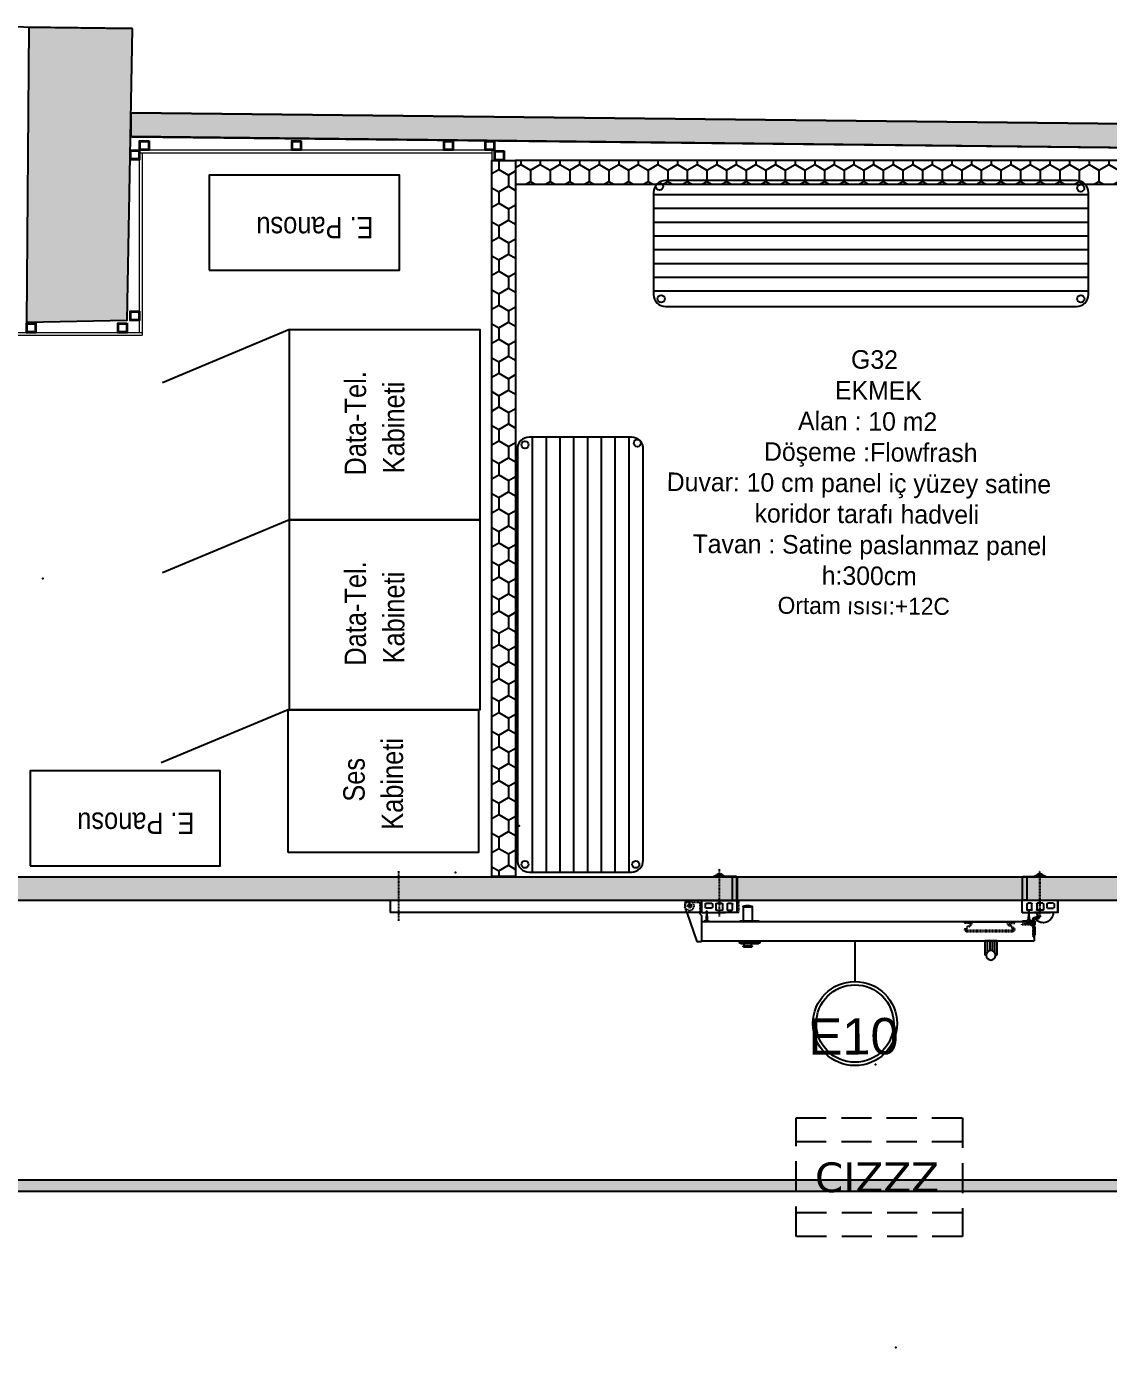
# Model space of a CAD drawing. Header units: millimetres. Extents: x 17474 to 44983, y -1049 to 14585.
# Drawn here: x 19814 to 20269, y 1482 to 2038 of the extents above; entities that cross this region are included whole.
import ezdxf
from ezdxf.enums import TextEntityAlignment as Align

# ---------------------------------------------------------------- set-up
doc = ezdxf.new("R2010")
doc.units = ezdxf.units.MM
for name, pattern in [('DASHED', [19.05, 12.7, -6.35]), ('STRICHPUNKT', [1, 0.5, -0.25, 0, -0.25]), ('VERDECKT', [0.375, 0.25, -0.125])]:
    doc.linetypes.add(name, pattern=pattern)
for name, color, linetype in [('10 CM  SOĞUK ODA PANEL-PASLANMAZ KAPLAMA', 253, 'Continuous'), ('ACHSEN', 12, 'STRICHPUNKT'), ('BEMASSUNG', 9, 'Continuous'), ('DUVARIC', 254, 'Continuous'), ('INT-PROFİL', 160, 'Continuous'), ('KOLON', 2, 'Continuous'), ('Kıtc-041 İstif Rafı', 7, 'Continuous'), ('NOKTA', 7, 'Continuous'), ('SOĞUK ODA KAPI', 42, 'Continuous'), ('TEFRIS-HAREKETLI_OGE', 54, 'Continuous'), ('TEXT03', 2, 'Continuous'), ('TXT-YOO', 7, 'Continuous'), ('UMRISS02', 1, 'Continuous'), ('UMRISS03', 2, 'Continuous'), ('UMRISS05', 3, 'Continuous'), ('VERDECKTE', 13, 'VERDECKT'), ('YAZI-1_OGE', 255, 'Continuous'), ('yiber', 127, 'Continuous')]:
    doc.layers.add(name, color=color, linetype=linetype)
doc.layers.add('DÖŞEME', color=7, linetype='Continuous', lineweight=13, true_color=0x616161)
doc.layers.add('INT-AQUAPANEL', color=255, linetype='Continuous', lineweight=13)
doc.layers.add('KRN-duvar', color=5, linetype='Continuous', lineweight=30)
doc.layers.add('INT-ELE-1', color=7, linetype='Continuous', true_color=0x8f8f8f)
doc.styles.add('MEKAN', font='stylu.ttf', dxfattribs={"height": 13})
doc.styles.add('ROMANS', font='arial.ttf', dxfattribs={"width": 0.8, "height": 100})
doc.styles.add('TIMESOUT.SHX', font='verdana.ttf')

# ---------------------------------------------------------------- blocks, each defined once
blk = doc.blocks.new('A$C4AF70ADA')
at = {"layer": 'Kıtc-041 İstif Rafı'}
for p, q in [((178, 53), (5, 53)), ((0, 48), (0, 5)), ((183, 47), (0, 47)), ((183, 5), (183, 48)), ((183, 41.2), (0, 41.2)), ((183, 35.4), (0, 35.4)), ((183, 29.6), (0, 29.6)), ((183, 23.8), (0, 23.8)), ((183, 18), (0, 18)), ((183, 12.2), (0, 12.2)), ((183, 6.4), (0, 6.4)), ((5, 0), (178, 0))]:
    blk.add_line(p, q, dxfattribs=at)
for centre in [(2.5, 50.5), (179.78, 49.81), (3.21, 3.21), (179.79, 3.21)]:
    blk.add_circle(centre, 1.5, dxfattribs=at)
for centre, start, end in [((4.96, 48.04), 89.5349, 180.4651), ((178.04, 48), 359.5349, 90.4651), ((4.96, 4.96), 179.5349, 270.4651), ((178.04, 4.96), 269.5349, 0.4651)]:
    blk.add_arc(centre, 4.96, start, end, dxfattribs=at)
blk = doc.blocks.new('ET KAPI KOD')
at = {"layer": 'YAZI-1_OGE', "color": 6}
blk.add_line((15252, 7120.58), (15252, 7137.64), dxfattribs=at)
for radius in [17.7, 16.3]:
    blk.add_circle((15252, 7155.33), radius, dxfattribs=at)
blk = doc.blocks.new('11')
at = {"layer": 'UMRISS05'}
for p, q in [((-32.4, 35.6), (17.6, 35.6)), ((-32.4, 35.6), (-32.4, -24.4)), ((-22.4, 35.6), (-22.4, -11.2)), ((-12.4, 35.6), (-12.4, -5)), ((-2.4, 35.6), (-2.4, -5)), ((7.6, 35.6), (7.6, -11.2)), ((17.6, 35.6), (17.6, -24.4)), ((-27.4, -24.4), (-32.4, -24.4)), ((12.6, -24.4), (17.6, -24.4))]:
    blk.add_line(p, q, dxfattribs=at)
blk.add_circle((-7.4, -24.4), 20, dxfattribs=at)
blk = doc.blocks.new('A$C304B054E')
at = {"layer": 'TEXT03'}
h = blk.add_hatch(dxfattribs=at)
h.set_pattern_fill('ANSI31', color=256, angle=-90, style=0)
h.set_pattern_definition([(225, (2402.35979, 1807.77767), (-0.088388348, 0.088388348), [])])
h.paths.add_polyline_path([(1318.5, 227.2, 0.16), (1293.5, 227.2)])
at = {"layer": 'ACHSEN'}
for p, q in [((76, 188.6), (76, 376.8)), ((76, 361.6), (76, 195.4)), ((1424, 183.3), (1424, 384)), ((2775.3, 373.8), (2775.3, 164.8)), ((76, 253.1), (76, 229.1)), ((1424, 253.1), (1424, 229.1))]:
    blk.add_line(p, q, dxfattribs=at)
at = {"layer": 'ACHSEN', "ltscale": 0.1}
for p, q in [((1559, 228), (1541, 228)), ((1550, 219), (1550, 237))]:
    blk.add_line(p, q, dxfattribs=at)
at = {"layer": 'ACHSEN'}
blk.add_lwpolyline([(1342.7, 247.9), (1349.8, 247.9), (1349.8, 201.2), (1342.7, 201.2)], close=True, dxfattribs=at)
at = {"layer": 'BEMASSUNG'}
for p, q in [((130.9, 350), (130.9, 250)), ((1370.9, 350), (1370.9, 250))]:
    blk.add_line(p, q, dxfattribs=at)
at = {"layer": 'TEXT03'}
for p, q in [((1325, 224.2), (1287, 224.2)), ((1287, 224.2), (1287, 165.2)), ((1322, 227.2), (1290, 227.2)), ((1322, 227.2), (1290, 227.2)), ((1325, 224.2), (1325, 165)), ((1335.2, 165), (1260.2, 165)), ((1339.8, 80), (1254.8, 80)), ((1254.8, 80), (1254.8, 75)), ((1339.8, 75), (1254.8, 75)), ((1334.8, 70), (1259.8, 70)), ((1324.6, 60), (1286.6, 60)), ((1286.6, 60), (1286.6, 58)), ((1324.6, 58), (1286.6, 58)), ((1324.6, 60), (1324.6, 58)), ((1339.8, 80), (1339.8, 75)), ((1322.6, 55), (1288.6, 55))]:
    blk.add_line(p, q, dxfattribs=at)
for centre, radius, start, end in [((1290, 224.2), 3, 90, 180), ((1306, 189.2), 40.1, 71.8194, 108.1806), ((1322, 224.2), 3, 0, 90), ((1260.2, 160), 5, 90, 180), ((1335.2, 160), 5, 0, 90), ((1259.8, 75), 5, 180, 270), ((1283.9, 65), 5.65, 297.764, 62.236), ((1291, 58.8), 4.5, 190.0611, 237.319), ((1327.2, 65), 5.65, 117.764, 242.236), ((1320.1, 58.8), 4.5, 302.681, 349.9389), ((1334.8, 75), 5, 270, 0)]:
    blk.add_arc(centre, radius, start, end, dxfattribs=at)
at = {"layer": 'UMRISS02'}
blk.add_line((92.6, 121), (108, 121), dxfattribs=at)
at = {"layer": 'UMRISS03'}
for p, q in [((147, 351.2), (50, 351.2)), ((50, 351.2), (50, 350)), ((147.3, 350), (50, 350)), ((53.5, 353.2), (98.5, 353.2)), ((53.5, 353.2), (53.5, 351.2)), ((53.5, 351.2), (98.5, 351.2)), ((64.6, 357.7), (66, 359.5)), ((64.6, 357.7), (87.4, 357.7)), ((86, 359.5), (87.4, 357.7)), ((98.5, 351.2), (98.5, 353.2)), ((148.8, 252.7), (148.8, 348.5)), ((150, 348.2), (150, 253)), ((1350, 348.2), (1350, 253)), ((1351.2, 252.7), (1351.2, 348.5)), ((1352.7, 350), (1450, 350)), ((1353, 351.2), (1450, 351.2)), ((1401.5, 351.2), (1401.5, 353.2)), ((1446.5, 353.2), (1401.5, 353.2)), ((1446.5, 351.2), (1401.5, 351.2)), ((1414, 359.5), (1412.6, 357.7)), ((1435.4, 357.7), (1412.6, 357.7)), ((1435.4, 357.7), (1434, 359.5)), ((1446.5, 353.2), (1446.5, 351.2)), ((1450, 351.2), (1450, 350)), ((150, 331.7), (150, 253)), ((0, 248), (0, 202)), ((0, 202), (0, 248)), ((2, 250), (135.1, 250)), ((16, 236.7), (16, 220.7)), ((18, 238.7), (44, 238.7)), ((46, 236.7), (46, 220.7)), ((61, 236.7), (61, 211.7)), ((63, 238.7), (87, 238.7)), ((89, 236.7), (89, 211.7)), ((109, 211.7), (109, 236.7)), ((111, 238.7), (125, 238.7)), ((130, 211.7), (130, 233.7)), ((135, 251.2), (147.3, 251.2)), ((135, 251.2), (135, 250)), ((135, 251.2), (135.1, 251.2)), ((135, 250), (148, 250)), ((143.8, 250), (147, 250)), ((150, 200), (150, 248)), ((1350, 202), (1350, 248)), ((1365, 250), (1352, 250)), ((1365, 251.2), (1352.7, 251.2)), ((1356.2, 250), (1353, 250)), ((1365, 251.2), (1364.9, 251.2)), ((1498, 250), (1364.9, 250)), ((1365, 251.2), (1365, 250)), ((1370, 211.7), (1370, 233.7)), ((1389, 238.7), (1375, 238.7)), ((1391, 211.7), (1391, 236.7)), ((1411, 236.7), (1411, 211.7)), ((1437, 238.7), (1413, 238.7)), ((1439, 236.7), (1439, 211.7)), ((1454, 236.7), (1454, 220.7)), ((1482, 238.7), (1456, 238.7)), ((1484, 236.7), (1484, 220.7)), ((1500, 248), (1500, 202)), ((1500, 202), (1500, 248)), ((2, 200), (89.4, 200)), ((2, 200), (101.7, 200)), ((2, 200), (3, 200)), ((44, 218.7), (18, 218.7)), ((63, 209.7), (87, 209.7)), ((81.3, 179.5), (81.3, 179.5)), ((97.7, 174.1), (82.1, 179.8)), ((99.4, 178.8), (83.1, 184.7)), ((150, 200), (88.2, 200)), ((101, 163), (101, 169.4)), ((106, 163), (106, 169.4)), ((111, 209.7), (128, 209.7)), ((1352, 200), (1411.8, 200)), ((1389, 209.7), (1372, 209.7)), ((1498, 200), (1398.3, 200)), ((1498, 200), (1410.6, 200)), ((1437, 209.7), (1413, 209.7)), ((1456, 218.7), (1482, 218.7)), ((1477.5, 204.1), (1475.8, 169.6)), ((1478.5, 204.1), (1480.1, 169.6)), ((1498, 200), (1497, 200)), ((1505, 193), (1500, 188)), ((1505, 193), (1500, 188)), ((1500, 188), (1500, 78)), ((1505, 193), (1505, 200.5)), ((1505, 193), (1505, 200.5)), ((1562.2, 200.5), (1520, 78)), ((97, 139.5), (100, 139.5)), ((97, 139.5), (97, 104.5)), ((97.5, 163), (97.5, 150)), ((97.5, 163), (114.8, 163)), ((97.5, 163), (114.8, 163)), ((97.5, 163), (97.5, 150)), ((99.5, 148), (100, 148)), ((100, 160), (108, 160)), ((100, 160), (108, 160)), ((100, 160), (100, 148)), ((103, 163), (117, 163)), ((103.5, 160), (117.6, 160)), ((106, 163), (117, 163)), ((113.9, 165.5), (115.5, 165.5)), ((117.1, 160), (114.8, 163)), ((118, 160.3), (118, 162)), ((120.9, 160), (120.9, 160.3)), ((124.9, 160), (124.9, 160.3)), ((127, 160.3), (127, 162)), ((127.9, 160), (130.2, 163)), ((128, 163), (142, 163)), ((128, 163), (142, 163)), ((128.5, 163), (147.3, 163)), ((129.5, 165.5), (131.1, 165.5)), ((130.2, 163), (149, 163)), ((137, 160), (131, 160)), ((136.5, 160), (151.5, 160)), ((151.5, 160.5), (151.5, 160)), ((395, 161), (179, 161)), ((1466.5, 160), (1466.8, 161.5)), ((1471.7, 164.2), (1468.1, 163)), ((1484.2, 164.2), (1487.8, 163)), ((1489.5, 160), (1489.1, 161.5)), ((97, 104.5), (100, 104.5)), ((1520, 78), (1500, 78))]:
    blk.add_line(p, q, dxfattribs=at)
at = {"layer": 'UMRISS03', "linetype": 'STRICHPUNKT'}
for p, q in [((1477.2, 204.1), (1476.7, 195.5)), ((1478.8, 204.1), (1479.2, 195.5))]:
    blk.add_line(p, q, dxfattribs=at)
at = {"layer": 'UMRISS03', "flags": 128}
for points in [[(81.3, 179.5), (81.1, 179.5), (80.7, 179.7), (80.5, 179.8), (80.4, 179.9), (80.3, 180), (80.3, 180), (80.3, 180), (80.3, 180)], [(81.9, 174.8), (82.2, 175.2), (82.4, 175.7), (82.5, 176.3), (82.6, 176.8), (82.6, 177.4), (82.6, 177.9), (82.4, 178.3), (82.2, 178.7), (82, 179.1), (81.7, 179.3), (81.3, 179.4)]]:
    blk.add_lwpolyline(points, dxfattribs=at)
at = {"layer": 'UMRISS03'}
for centre, radius, start, end in [((76, 314.2), 45, 104.7316, 120), ((76, 351.2), 13, 39.7021, 140.2979), ((76, 314.2), 45, 60, 75.2684), ((147, 348.2), 3, 0, 90), ((147.3, 348.5), 1.5, 0, 90), ((1353, 348.2), 3, 90, 180), ((1352.7, 348.5), 1.5, 90, 180), ((1424, 314.2), 45, 104.7316, 120), ((1424, 351.2), 13, 39.7021, 140.2979), ((1424, 314.2), 45, 60, 75.2684), ((2, 248), 2, 90, 180), ((18, 236.7), 2, 90, 180), ((44, 236.7), 2, 0, 90), ((63, 236.7), 2, 90, 180), ((87, 236.7), 2, 0, 90), ((111, 236.7), 2, 90, 180), ((125, 233.7), 5, 0, 90), ((147, 253), 3, 270, 0), ((147.3, 252.7), 1.5, 270, 0), ((148, 248), 2, 0, 90), ((1353, 253), 3, 180, 270), ((1352, 248), 2, 90, 180), ((1352.7, 252.7), 1.5, 180, 270), ((1375, 233.7), 5, 90, 180), ((1389, 236.7), 2, 0, 90), ((1413, 236.7), 2, 90, 180), ((1437, 236.7), 2, 0, 90), ((1456, 236.7), 2, 90, 180), ((1482, 236.7), 2, 0, 90), ((1498, 248), 2, 0, 90), ((2, 202), 2, 180, 270), ((18, 220.7), 2, 180, 270), ((62.9, 200), 43, 180, 318.0866), ((44, 220.7), 2, 270, 0), ((63, 211.7), 2, 180, 270), ((75.7, 225.1), 27.4, 246.6205, 293.3795), ((82.4, 184.2), 3.42, 223.9504, 244.5133), ((82.3, 179.6), 2.02, 132.0695, 168.2654), ((81.5, 181), 1.52, 217.9227, 258.3654), ((60.3, 200), 28, 317.518, 0.0451), ((87, 211.7), 2, 270, 0), ((96, 169.4), 5, 0, 70), ((96, 169.4), 10, 0, 70), ((111, 211.7), 2, 180, 270), ((115.4, 168.5), 3, 270.4655, 351.4567), ((-217.7, 218.6), 339.9, 351.4567, 357.9851), ((122.5, 207.2), 0.75, 320.1906, 219.8094), ((121.7, 206.6), 0.25, 357.9851, 39.8094), ((123.3, 206.6), 0.25, 140.1906, 182.0149), ((462.7, 218.6), 339.9, 182.0149, 188.5433), ((129.5, 168.5), 3, 188.5433, 270), ((128, 211.7), 2, 270, 0), ((148, 202), 2, 270, 0), ((1352, 202), 2, 180, 270), ((1372, 211.7), 2, 180, 270), ((1389, 211.7), 2, 270, 0), ((1413, 211.7), 2, 180, 270), ((1437, 211.7), 2, 270, 0), ((1456, 220.7), 2, 180, 270), ((1469.8, 169.8), 6, 288.4175, 357.2876), ((1478, 204.8), 0.75, 320.1906, 219.8094), ((1477.2, 204.1), 0.25, 357.9851, 39.8094), ((1478.7, 204.1), 0.25, 140.1906, 182.0149), ((1486.1, 169.8), 6, 182.7124, 251.5825), ((1482, 220.7), 2, 270, 0), ((1498, 202), 2, 270, 0), ((99.5, 150), 2, 180, 284.4626), ((99.5, 150), 2, 180, 270), ((114, 162.5), 3, 90.4655, 170.4098), ((117, 162), 1, 0, 90), ((122.9, 160.3), 2, 0, 180), ((128, 162), 1, 90, 180), ((131, 162.5), 3, 9.5902, 89.5345), ((149, 160.5), 2.5, 0, 90), ((1468.8, 161.1), 2, 108.4175, 168), ((1487.2, 161.1), 2, 12, 71.5825)]:
    blk.add_arc(centre, radius, start, end, dxfattribs=at)
at = {"layer": 'UMRISS03', "linetype": 'STRICHPUNKT'}
blk.add_arc((1478, 204.8), 1.05, 321.2647, 218.7353, dxfattribs=at)
at = {"layer": 'UMRISS03'}
for points, knots in [([(79.9, 181.8), (79.6, 181.5), (79.3, 181.1), (78.9, 180.5), (78.8, 180.3), (78.6, 179.9), (78.6, 179.7), (78.5, 179.3), (78.4, 179.1), (78.4, 178.7), (78.4, 178.5), (78.4, 178.1), (78.4, 177.9), (78.5, 177.5), (78.6, 177.4), (78.7, 177), (78.8, 176.9), (79, 176.6), (79.1, 176.4), (79.5, 176.1), (79.7, 175.8), (80.3, 175.4), (80.6, 175.3), (81.2, 175), (81.6, 174.9), (81.9, 174.8)], [0, 0, 0, 0, 0.125, 0.125, 0.1875, 0.1875, 0.25, 0.25, 0.3125, 0.3125, 0.375, 0.375, 0.4375, 0.4375, 0.5, 0.5, 0.5625, 0.5625, 0.625, 0.625, 0.75, 0.75, 0.875, 0.875, 1, 1, 1, 1]), ([(79.9, 181.8), (80.5, 182.4), (81, 183.1), (82, 184.4), (82.5, 185.1), (83.8, 187.2), (84.5, 188.7), (85.4, 191), (85.7, 191.8), (86, 193), (86.2, 193.4), (86.3, 194.2), (86.4, 194.6), (86.8, 196.7), (87, 198.3), (87, 200)], [0, 0, 0, 0, 0.125, 0.125, 0.25, 0.25, 0.5, 0.5, 0.625, 0.625, 0.6875, 0.6875, 0.75, 0.75, 1, 1, 1, 1]), ([(94.9, 171.3), (94.9, 171.3), (94.9, 171.3), (94.7, 171.4), (94.1, 171.5), (93.3, 171.7), (92.2, 172), (90.8, 172.4), (89.3, 172.8), (87.4, 173.3), (85.4, 173.8), (83.5, 174.3), (82.3, 174.7), (81.9, 174.8)], [0, 0, 0, 0, 0.050779, 0.152275, 0.250909, 0.349543, 0.451055, 0.552565, 0.651102, 0.749638, 0.851083, 0.952528, 1, 1, 1, 1])]:
    blk.add_open_spline(points, degree=3, knots=knots, dxfattribs=at)
at = {"layer": 'UMRISS05'}
for p, q in [((1499, 250), (2810, 250)), ((2810, 250), (2810, 200.5)), ((0, 200.5), (0, 202)), ((99.9, 200), (31.6, 200)), ((150.6, 203), (150.6, 205.3)), ((1500, 200.5), (1500, 202)), ((1500, 200.5), (2810, 200.5)), ((100, 160), (100, 80)), ((100, 160), (1500, 160)), ((120, 160), (100, 160)), ((100, 160), (108, 160)), ((120, 160), (100, 160)), ((100, 160), (108, 160)), ((120, 160), (100, 160)), ((178, 160), (179, 161)), ((178, 160), (179, 161)), ((396, 160), (395, 161)), ((1500, 160), (1500, 80)), ((1500, 80), (100, 80))]:
    blk.add_line(p, q, dxfattribs=at)
blk.add_arc((147.6, 203), 3, 270, 0, dxfattribs=at)
at = {"layer": 'VERDECKTE', "ltscale": 0.1}
for p, q in [((1570, 243), (1505, 243)), ((1505, 200.5), (1505, 243)), ((1562.2, 200.5), (1570, 223)), ((1570, 243), (1570, 223))]:
    blk.add_line(p, q, dxfattribs=at)
at = {"layer": 'VERDECKTE'}
for p, q in [((72.3, 186.5), (72.9, 188.4)), ((83.1, 184.7), (72.9, 188.4)), ((82.1, 179.8), (74.1, 182.7)), ((2103, 202), (2103, 200.5)), ((2110, 202), (2110, 200.5)), ((101, 97), (101, 163)), ((106, 163), (106, 97)), ((107.5, 156), (107.5, 155.5)), ((107.5, 156), (108.5, 156)), ((107.5, 155.5), (109, 152)), ((107.5, 152), (109, 152)), ((107.5, 152), (107.5, 151.5)), ((107.5, 151.5), (109, 148)), ((107.5, 148), (109, 148)), ((107.5, 148), (107.5, 147.5)), ((107.5, 147.5), (108.5, 145.2)), ((109, 159), (109, 156.5)), ((110.3, 144), (112.5, 144)), ((112.5, 159), (112.5, 152)), ((112.5, 147), (112.5, 144)), ((113.5, 151), (131.5, 151)), ((113.5, 148), (151.5, 148)), ((119.2, 152.2), (114, 159)), ((116.8, 159.3), (114.5, 159.8)), ((120, 151.8), (125, 151.8)), ((120.9, 156.3), (120.9, 160)), ((124.9, 156.3), (124.9, 160)), ((125.8, 152.2), (131, 159)), ((128.2, 159.3), (130.4, 159.8)), ((132.5, 159), (132.5, 152)), ((135.5, 159), (135.5, 151.5)), ((136.5, 150.5), (139, 150.5)), ((139.5, 152), (139.5, 151)), ((139.5, 152), (140, 152)), ((140, 152), (143.5, 150.5)), ((143.5, 152), (143.5, 150.5)), ((143.5, 152), (144, 152)), ((144, 152), (147.5, 150.5)), ((147.5, 152), (148, 152)), ((147.5, 152), (147.5, 150.5)), ((148, 152), (150.3, 151)), ((151.5, 149.2), (151.5, 148)), ((180.8, 159), (181.5, 154.5)), ((181.5, 159), (180.8, 159)), ((181.5, 160), (181.5, 159)), ((181.5, 154.6), (181.6, 154.5)), ((202, 154.5), (181.5, 154.5)), ((184.5, 133.8), (204.1, 149.4)), ((188.1, 130.3), (209.3, 147.5)), ((384, 125), (190, 125)), ((384, 120), (190, 120)), ((384.5, 161), (190.4, 161)), ((385.9, 130.3), (364.7, 147.5)), ((389.5, 133.8), (369.9, 149.4)), ((372, 154.5), (392.5, 154.5)), ((392.5, 160), (392.5, 159)), ((393.3, 159), (392.5, 154.5)), ((392.5, 159), (393.3, 159)), ((106, 97), (101, 97))]:
    blk.add_line(p, q, dxfattribs=at)
for radius in [19, 7]:
    blk.add_circle((1550, 228), radius, dxfattribs=at)
for centre, radius, start, end in [((1550, 228), 8, 342.3382, 281.6046), ((75.1, 185.5), 3, 161.2417, 250), ((1505.4, 201.5), 1.5, 270, 315), ((108, 159), 1, 0, 90), ((108.5, 156.5), 0.5, 270, 0), ((110.3, 146), 2, 203.1986, 270), ((113.5, 159), 1, 90, 180), ((113.5, 152), 1, 180, 270), ((113.5, 147), 1, 90, 180), ((114.4, 159.3), 0.5, 77.0808, 217), ((117, 160.3), 1, 260, 0), ((120, 152.8), 1, 217, 270), ((122.9, 156.3), 2, 180, 0), ((125, 152.8), 1, 270, 323), ((128, 160.3), 1, 180, 280), ((130.6, 159.3), 0.5, 323, 102.9192), ((131.5, 159), 1, 0, 90), ((131.5, 152), 1, 270, 0), ((136.5, 159), 1, 90, 180), ((136.5, 151.5), 1, 180, 270), ((139, 151), 0.5, 270, 0), ((149.5, 149.2), 2, 0, 66.8014), ((190, 128), 8, 130.4238, 270), ((190, 128), 3, 130.4238, 270), ((202, 151.5), 3, 315, 90), ((203.5, 153), 8, 313.2038, 90), ((370.5, 153), 8, 90, 223.2038), ((372, 151.5), 3, 90, 225), ((384, 128), 8, 270, 49.5762), ((384, 128), 3, 270, 49.5762)]:
    blk.add_arc(centre, radius, start, end, dxfattribs=at)
at = {"layer": 'BEMASSUNG'}
blk.add_blockref('11', (289.4, 44.4), dxfattribs=at)
blk = doc.blocks.new('profil')
at = {"layer": 'INT-PROFİL'}
for points in [[(3524.77, 6983.36), (3528.77, 6983.36), (3528.77, 6979.36), (3524.77, 6979.36)], [(3525.07, 6983.06), (3528.47, 6983.06), (3528.47, 6979.66), (3525.07, 6979.66)]]:
    blk.add_lwpolyline(points, close=True, dxfattribs=at)

msp = doc.modelspace()

# ---------------------------------------------------------------- hatches: boundary and pattern name
at = {"layer": '10 CM  SOĞUK ODA PANEL-PASLANMAZ KAPLAMA'}
h = msp.add_hatch(dxfattribs=at)
h.set_pattern_fill('HONEY', color=256, scale=1.5, angle=-90)
h.set_pattern_definition([(270, (7573.2954, -4303.7886), (4.124446, -7.14375), [4.7625, -9.525]), (30, (7573.2954, -4303.7886), (4.124446, 7.14375), [4.7625, -9.525]), (330, (7573.2954, -4303.7886), (8.248892, -2e-08), [-9.525, 4.7625])])
h.paths.add_polyline_path([(20009.7, 1680.37), (20009.7, 1981.7), (20019.7, 1981.7), (20019.7, 1680.37)])
h = msp.add_hatch(dxfattribs=at)
h.set_pattern_fill('HONEY', color=256, scale=1.5, angle=-90)
h.set_pattern_definition([(270, (20318.8306, 8485.6175), (4.124446, -7.14375), [4.7625, -9.525]), (30, (20318.8306, 8485.6175), (4.124446, 7.14375), [4.7625, -9.525]), (330, (20318.8306, 8485.6175), (8.248892, -2e-08), [-9.525, 4.7625])])
h.paths.add_polyline_path([(20319.7, 1981.7), (20019.7, 1981.7), (20019.7, 1971.7), (20319.7, 1971.7)])
h = msp.add_hatch(dxfattribs=at)
h.set_pattern_fill('HONEY', color=256, scale=1.5)
h.set_pattern_definition([(0, (14658.511, 2069.0426), (7.14375, 4.124446), [4.7625, -9.525]), (120, (14658.511, 2069.0426), (-7.14375, 4.124446), [4.7625, -9.525]), (60, (14658.511, 2069.0426), (2e-08, 8.248892), [-9.525, 4.7625])])
h.paths.add_polyline_path([(20319.7, 1670.21), (18710.97, 1670.21), (18710.97, 1680.21), (20319.7, 1680.21)])
at = {"layer": 'DUVARIC'}
h = msp.add_hatch(dxfattribs=at)
h.set_pattern_fill('JIS_STN_2.5', color=256, scale=2, angle=-0.33)
h.set_pattern_definition([(44.669988, (-17068.903, -6479.164), (-3.5151114, 3.5558391), []), (44.669988, (-17065.373, -6479.1844), (-3.5151114, 3.5558391), [2.4, -1])])
h.paths.add_polyline_path([(19858, 2001.71), (20493.72, 1994.68), (20493.72, 1984.68), (19858, 1991.71)])
edge = h.paths.add_edge_path(flags=17)
edge.add_line((20493.72, 1994.68), (19858, 2001.71))
at = {"layer": 'DÖŞEME'}
h = msp.add_hatch(color=59, dxfattribs=at)
h.dxf.hatch_style = 1
h.set_gradient(color1=(71, 72, 71), color2=(92, 102, 92), tint=1)
h.paths.add_polyline_path([(18816.57, 1552.75), (22985.02, 1552.75), (22985.02, 1547.74), (18816.57, 1547.74)])
at = {"layer": 'KOLON'}
h = msp.add_hatch(color=250, dxfattribs=at)
h.dxf.hatch_style = 1
h.set_gradient(color1=(51, 51, 51), color2=(91, 91, 91), tint=1)
h.paths.add_polyline_path([(19813.99, 1913.5), (19814.99, 2037.78), (19858.39, 2037.21), (19856.19, 1914.3)])

# ---------------------------------------------------------------- linework, layer by layer
at = {"layer": '10 CM  SOĞUK ODA PANEL-PASLANMAZ KAPLAMA'}
for points in [[(20009.7, 1680.37), (20009.7, 1981.7), (20019.7, 1981.7), (20019.7, 1680.37), (20009.7, 1680.37)], [(20319.7, 1981.7), (20019.7, 1981.7), (20019.7, 1971.7), (20319.7, 1971.7), (20319.7, 1981.7)], [(20319.7, 1670.21), (18710.97, 1670.21), (18710.97, 1680.21), (20319.7, 1680.21), (20319.7, 1670.21)]]:
    msp.add_lwpolyline(points, dxfattribs=at)
at = {"layer": 'DUVARIC', "color": 3}
msp.add_line((19858.39, 1991.7), (20493.79, 1984.68), dxfattribs=at)
at = {"layer": 'DUVARIC'}
msp.add_lwpolyline([(20493.72, 1994.68), (19858, 2001.71)], dxfattribs=at)
msp.add_lwpolyline([(19858, 2001.71), (20493.72, 1994.68), (20493.72, 1984.68), (19858, 1991.71)], close=True, dxfattribs=at)
at = {"layer": 'INT-AQUAPANEL'}
for p, q in [((20010.87, 1986.01), (19861.09, 1986.01)), ((20009.67, 1986.01), (20009.67, 1981.7)), ((20010.87, 1986.01), (20010.87, 1981.7)), ((20009.67, 1984.81), (19861.09, 1984.81)), ((19862.29, 1909.21), (19808.68, 1909.21)), ((19862.29, 1908.01), (19808.68, 1908.01))]:
    msp.add_line(p, q, dxfattribs=at)
for points in [[(19861.51, 1909.2), (19861.51, 1986)], [(19862.71, 1908), (19862.71, 1984.8)]]:
    msp.add_lwpolyline(points, dxfattribs=at)
at = {"layer": 'INT-ELE-1'}
msp.add_lwpolyline([(18816.57, 1552.75), (22985.02, 1552.75), (22985.02, 1547.74), (18816.57, 1547.74)], close=True, dxfattribs=at)
at = {"layer": 'KOLON', "color": 14, "true_color": 0xa30000}
msp.add_line((19858.39, 2037.21), (19789.99, 2038.1), dxfattribs=at)
at = {"layer": 'KOLON', "color": 3}
msp.add_lwpolyline([(19813.99, 1913.5), (19814.99, 2037.78), (19858.39, 2037.21), (19856.19, 1914.3)], close=True, dxfattribs=at)
at = {"layer": 'KRN-duvar'}
msp.add_line((20493.72, 1984.68), (19858, 1991.71), dxfattribs=at)
at = {"layer": 'NOKTA', "color": 3}
for p in [(19820.79, 1805.8), (20021.29, 1701.7), (19994.39, 1682.1), (20171.19, 1601.3), (20179.79, 1482.1)]:
    msp.add_point(p, dxfattribs=at)
at = {"layer": 'TEFRIS-HAREKETLI_OGE'}
for p, q in [((19924.65, 1910.49), (19871.15, 1888.18)), ((19924.65, 1830.49), (19871.15, 1808.18)), ((19924.07, 1750.5), (19870.57, 1728.2))]:
    msp.add_line(p, q, dxfattribs=at)
for points in [[(19890.84, 1935.49), (19970.84, 1935.49), (19970.84, 1975.49), (19890.84, 1975.49)], [(19924.65, 1830.49), (19924.65, 1910.49), (20004.65, 1910.49), (20004.65, 1830.49)], [(19924.65, 1750.49), (19924.65, 1830.49), (20004.65, 1830.49), (20004.65, 1750.49)], [(19924.07, 1690.5), (19924.07, 1750.5), (20004.07, 1750.5), (20004.07, 1690.5)], [(19815.45, 1684.82), (19895.45, 1684.82), (19895.45, 1724.82), (19815.45, 1724.82)]]:
    msp.add_lwpolyline(points, close=True, dxfattribs=at)
at = {"layer": 'yiber', "linetype": 'DASHED'}
for p, q in [((20137.79, 1528.81), (20137.79, 1578.81)), ((20137.79, 1578.81), (20207.79, 1578.81)), ((20207.79, 1578.81), (20207.79, 1528.81)), ((20137.79, 1568.81), (20207.79, 1568.81)), ((20207.79, 1538.81), (20137.79, 1538.81)), ((20207.79, 1528.81), (20137.79, 1528.81))]:
    msp.add_line(p, q, dxfattribs=at)

# ---------------------------------------------------------------- block references
at = {"layer": 'DÖŞEME', "rotation": 180}
msp.add_blockref('ET KAPI KOD', (35414.55, 8773.79), dxfattribs=at)
at = {"layer": 'INT-AQUAPANEL', "rotation": 270}
for p in [(12882.15, 5514.78), (12946.15, 5514.78), (13010.15, 5514.78)]:
    msp.add_blockref('profil', p, dxfattribs=at)
at = {"layer": 'INT-PROFİL', "rotation": 270}
for p in [(12878.15, 5510.78), (13027.52, 5514.79), (13031.52, 5510.47), (12878.12, 5443.07), (12834.52, 5437.98), (12872.97, 5437.98)]:
    msp.add_blockref('profil', p, dxfattribs=at)
at = {"layer": 'Kıtc-041 İstif Rafı'}
msp.add_blockref('A$C4AF70ADA', (20077.79, 1920.25), dxfattribs=at)
at = {"layer": 'Kıtc-041 İstif Rafı', "rotation": 270}
msp.add_blockref('A$C4AF70ADA', (20020.48, 1865.23), dxfattribs=at)
at = {"layer": 'SOĞUK ODA KAPI', "xscale": -0.1, "yscale": 0.1, "zscale": 0.1}
msp.add_blockref('A$C304B054E', (20247.95, 1645.21), dxfattribs=at)

# ---------------------------------------------------------------- texts
at = {"layer": 'TEFRIS-HAREKETLI_OGE', "style": 'ROMANS', "width": 0.85}
for s, rotation, p in [('E. Panosu', 180, (19935.31, 1957.94)), ('Data-Tel.', 90, (19956.8, 1871.05)), ('Kabineti', 90, (19972.94, 1869.31)), ('Data-Tel.', 90, (19956.8, 1791.05)), ('Kabineti', 90, (19972.94, 1789.31)), ('Kabineti', 90, (19972.36, 1719.32)), ('Ses', 90, (19956.22, 1721.06)), ('E. Panosu', 180, (19859.92, 1707.27))]:
    msp.add_text(s, height=9, rotation=rotation, dxfattribs=at).set_placement(p, align=Align.CENTER)
at = {"layer": 'TXT-YOO', "style": 'MEKAN'}
for s, insert, char_height, width, attachment_point, rotation in [('\\pi88.77492;G32\\P\\pi82.10838;EKMEK  \\P\\pi66.63685;Alan : 10 m2   \\P\\pi52.393;Döşeme :Flowfrash\\P\\pi11.56291;Duvar: 10 cm panel iç yüzey satine \\P\\pi48.59578;koridor tarafı hadveli \\P\\pi22.59483;Tavan : Satine paslanmaz panel\\P\\pi77.02924;h:300cm \\P\\pi58.56541;{\\H0.91575x;\\C14;\\c163;Ortam ısısı:+12C }\\P\\pi97.7769; \\P\\pi93.90545;   ', (20072.17, 1902.48), 7.8, 199.4252, 1, 359.6197), ('\\pi140.88152;{\\f@Arial Unicode MS|b0|i0|c162|p34;\\H0.625x;E10}  \\P\\pi152.64709; \\P\\pi140.50622;   ', (20002.64, 1528.72), 24.4608, 317.435, 7, 0.3803)]:
    msp.add_mtext(s, dxfattribs=dict(at, insert=insert, char_height=char_height, width=width, attachment_point=attachment_point, rotation=rotation))
at = {"layer": 'yiber', "linetype": 'DASHED', "style": 'TIMESOUT.SHX'}
msp.add_text('CIZZZ', height=12.5, dxfattribs=at).set_placement((20145.68, 1547.52))

doc.saveas('drawing.dxf')
